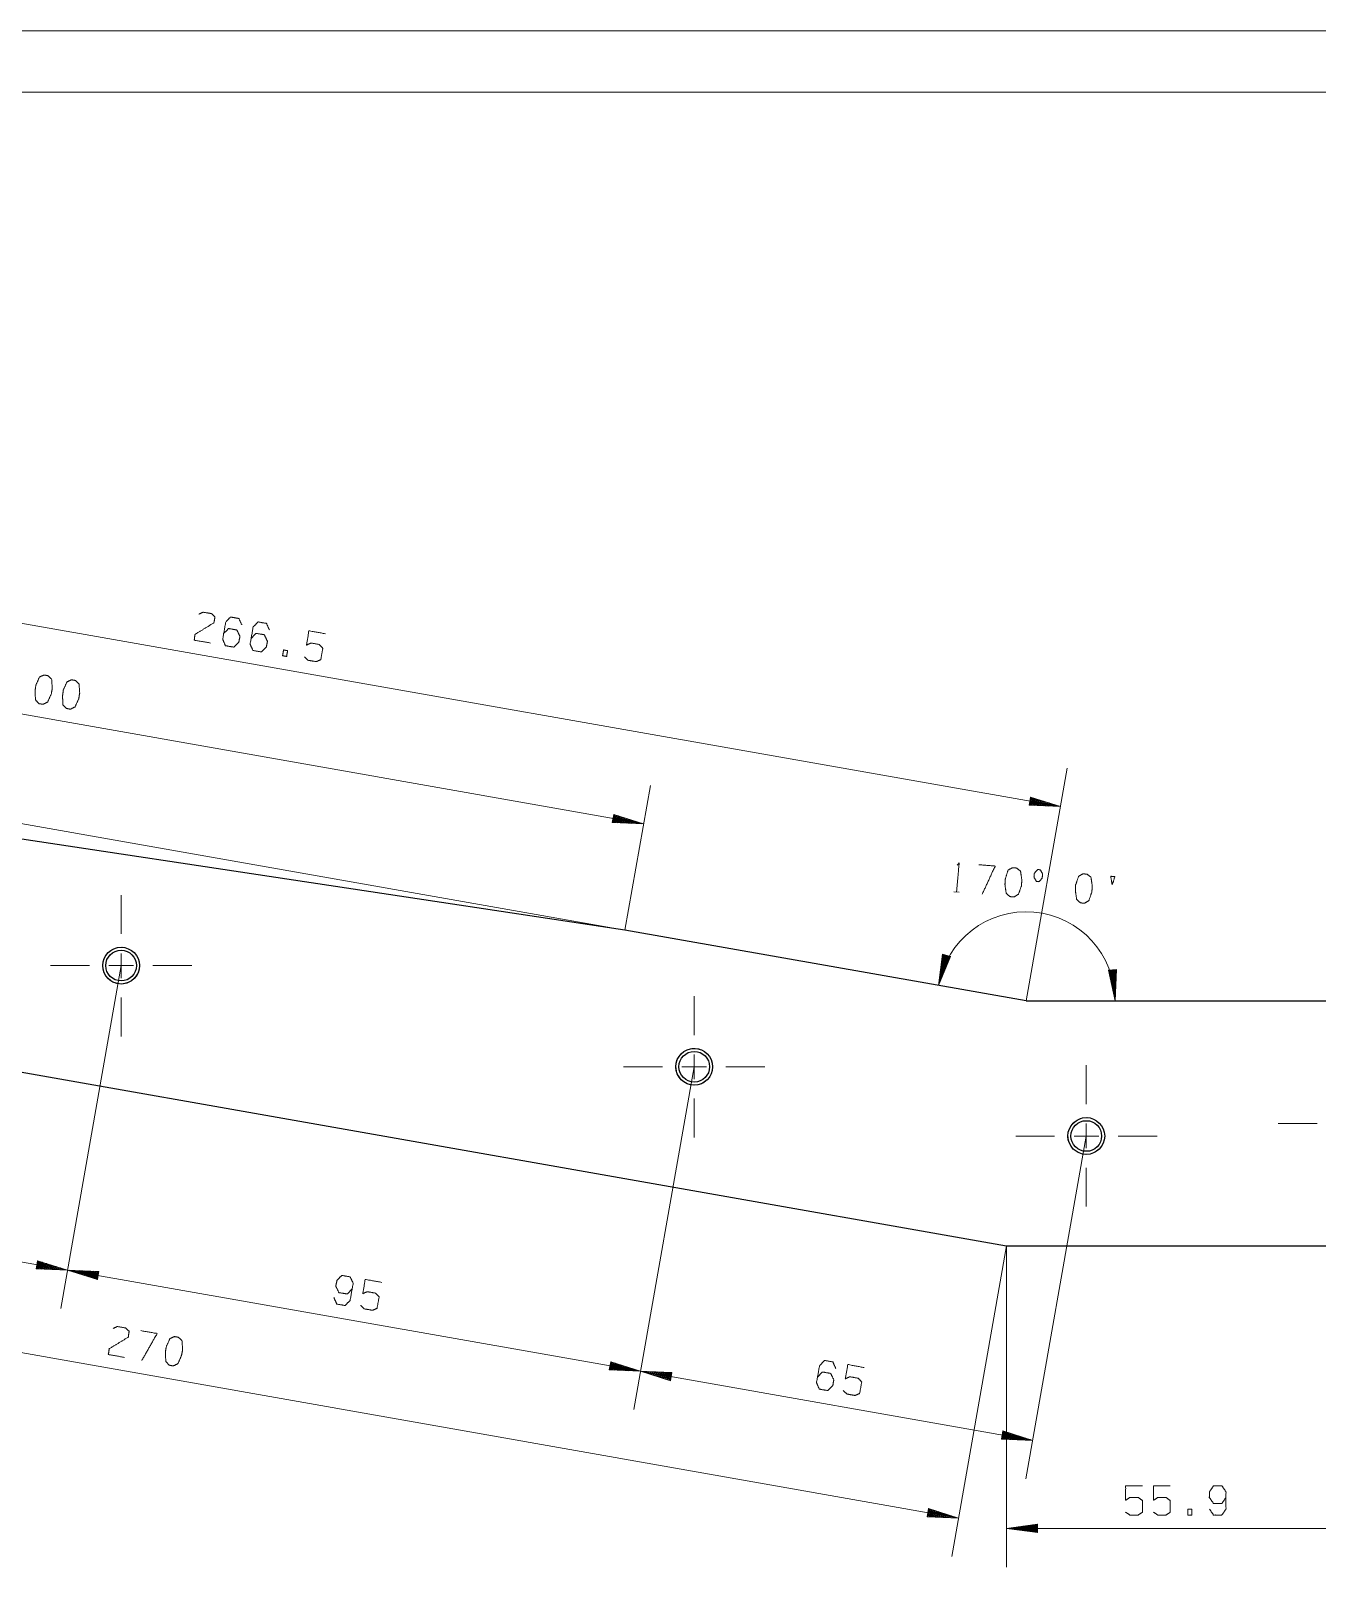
# Model space of a CAD drawing. Header units: millimetres. Extents: x 0 to 420, y 0 to 297.
# Drawn here: x 107.4 to 212.4, y 171.6 to 297 of the extents above; entities that cross this region are included whole.
import ezdxf

# ---------------------------------------------------------------- set-up
doc = ezdxf.new("R2010")
doc.units = ezdxf.units.MM
doc.layers.add('1', color=7, linetype='Continuous', true_color=0xffffff)

msp = doc.modelspace()

# ---------------------------------------------------------------- linework, layer by layer
at = {"layer": '1', "color": 132, "linetype": 'Continuous', "lineweight": 18}
for p, q in [((420, 297), (0, 297)), ((415, 292), (25, 292))]:
    msp.add_line(p, q, dxfattribs=at)
at = {"layer": '1', "color": 13, "linetype": 'Continuous', "lineweight": 18}
for p, q in [((191.42, 233.71), (60.2, 256.84)), ((157.41, 232.29), (58.93, 249.66)), ((155.88, 223.63), (32.66, 245.36)), ((188.63, 217.86), (191.98, 236.83)), ((155.88, 223.63), (157.96, 235.42)), ((188.98, 234.48), (188.87, 233.82)), ((188.97, 234.42), (189.38, 234.35)), ((191.42, 233.71), (188.98, 234.48)), ((188.98, 234.47), (189.01, 234.47)), ((188.98, 234.47), (189.01, 234.47)), ((188.87, 233.87), (189.29, 233.8)), ((188.87, 233.82), (188.9, 233.82)), ((188.87, 233.82), (188.9, 233.82)), ((188.87, 233.82), (191.42, 233.71)), ((188.88, 233.92), (189.68, 233.78)), ((188.89, 233.97), (190.06, 233.77)), ((188.9, 234.02), (190.45, 233.75)), ((188.91, 234.07), (190.84, 233.73)), ((188.92, 234.12), (191.23, 233.71)), ((188.93, 234.17), (191.24, 233.76)), ((188.94, 234.22), (190.87, 233.88)), ((188.95, 234.32), (190.13, 234.12)), ((188.95, 234.27), (190.5, 234)), ((188.96, 234.37), (189.75, 234.23)), ((154.97, 233.06), (154.85, 232.4)), ((154.85, 232.41), (154.88, 232.4)), ((154.85, 232.41), (154.88, 232.4)), ((154.85, 232.4), (157.41, 232.29)), ((154.86, 232.46), (155.27, 232.38)), ((154.87, 232.51), (155.66, 232.37)), ((154.88, 232.56), (156.05, 232.35)), ((154.89, 232.61), (156.44, 232.33)), ((154.9, 232.66), (156.83, 232.32)), ((154.91, 232.71), (157.22, 232.3)), ((154.92, 232.81), (156.86, 232.47)), ((154.92, 232.76), (157.23, 232.35)), ((154.93, 232.86), (156.48, 232.58)), ((154.94, 232.91), (156.11, 232.7)), ((154.95, 232.96), (155.74, 232.82)), ((154.96, 233.01), (155.37, 232.94)), ((154.97, 233.06), (155, 233.05)), ((154.97, 233.06), (155, 233.05)), ((157.41, 232.29), (154.97, 233.06)), ((114.76, 220.73), (109.83, 192.76)), ((114.76, 220.73), (109.83, 192.76)), ((181.81, 221.66), (181.48, 219.12)), ((181.48, 219.12), (182.46, 221.48)), ((182.11, 221.58), (181.51, 219.31)), ((182.16, 221.56), (181.55, 219.3)), ((182.06, 221.59), (181.56, 219.7)), ((182.01, 221.6), (181.61, 220.08)), ((181.96, 221.62), (181.66, 220.47)), ((182.21, 221.55), (181.7, 219.66)), ((181.91, 221.63), (181.71, 220.85)), ((181.87, 221.64), (181.76, 221.24)), ((181.82, 221.66), (181.81, 221.62)), ((181.82, 221.66), (181.81, 221.62)), ((182.46, 221.48), (181.81, 221.66)), ((182.26, 221.54), (181.85, 220.02)), ((182.31, 221.52), (182, 220.38)), ((182.36, 221.51), (182.15, 220.73)), ((182.41, 221.5), (182.3, 221.09)), ((182.45, 221.49), (182.45, 221.45)), ((182.45, 221.49), (182.45, 221.45)), ((196, 220.42), (195.34, 220.36)), ((195.34, 220.36), (195.34, 220.33)), ((195.34, 220.36), (195.34, 220.33)), ((195.34, 220.36), (195.89, 217.86)), ((195.39, 220.36), (195.43, 219.95)), ((195.44, 220.37), (195.51, 219.57)), ((195.49, 220.37), (195.6, 219.19)), ((195.54, 220.38), (195.68, 218.81)), ((195.59, 220.38), (195.76, 218.43)), ((195.65, 220.38), (195.85, 218.05)), ((195.7, 220.39), (195.9, 218.05)), ((195.75, 220.39), (195.92, 218.44)), ((195.8, 220.4), (195.93, 218.83)), ((195.85, 220.4), (195.95, 219.22)), ((195.89, 217.86), (196, 220.42)), ((195.9, 220.41), (195.97, 219.61)), ((195.95, 220.41), (195.98, 219.99)), ((196, 220.41), (196, 220.38)), ((196, 220.41), (196, 220.38)), ((161.54, 212.48), (156.61, 184.52)), ((161.54, 212.48), (156.61, 184.52)), ((193.54, 206.83), (188.61, 178.87)), ((63.6, 204.14), (110.38, 195.89)), ((183.11, 175.66), (50.02, 199.13)), ((187.02, 197.86), (182.56, 172.53)), ((187.02, 197.86), (187.02, 171.65)), ((107.94, 196.66), (107.82, 196)), ((107.82, 196.01), (107.85, 196)), ((107.82, 196.01), (107.85, 196)), ((107.82, 196), (110.38, 195.89)), ((107.83, 196.06), (108.24, 195.98)), ((107.84, 196.11), (108.63, 195.97)), ((107.85, 196.16), (109.02, 195.95)), ((107.86, 196.21), (109.41, 195.93)), ((107.87, 196.31), (110.19, 195.9)), ((107.87, 196.26), (109.8, 195.92)), ((107.88, 196.36), (110.2, 195.95)), ((107.89, 196.41), (109.82, 196.07)), ((107.9, 196.46), (109.45, 196.18)), ((107.91, 196.51), (109.08, 196.3)), ((107.92, 196.56), (108.71, 196.42)), ((107.93, 196.61), (108.34, 196.53)), ((107.94, 196.66), (107.97, 196.65)), ((107.94, 196.66), (107.97, 196.65)), ((110.38, 195.89), (107.94, 196.66)), ((112.94, 195.78), (110.38, 195.89)), ((110.38, 195.89), (112.82, 195.12)), ((110.38, 195.89), (157.16, 187.64)), ((112.88, 195.42), (110.57, 195.83)), ((112.89, 195.47), (110.58, 195.88)), ((112.87, 195.37), (110.94, 195.71)), ((112.9, 195.52), (110.96, 195.86)), ((112.86, 195.32), (111.31, 195.6)), ((112.9, 195.57), (111.35, 195.85)), ((112.91, 195.62), (111.74, 195.83)), ((112.92, 195.67), (112.13, 195.81)), ((112.93, 195.72), (112.52, 195.8)), ((112.82, 195.12), (112.94, 195.78)), ((112.94, 195.77), (112.91, 195.78)), ((112.94, 195.77), (112.91, 195.78)), ((112.85, 195.27), (111.68, 195.48)), ((112.84, 195.22), (112.05, 195.36)), ((112.83, 195.17), (112.42, 195.25)), ((112.82, 195.12), (112.79, 195.13)), ((112.82, 195.12), (112.79, 195.13)), ((154.72, 188.41), (154.6, 187.75)), ((154.65, 188.06), (156.96, 187.65)), ((154.66, 188.11), (156.97, 187.7)), ((154.67, 188.16), (156.6, 187.82)), ((154.68, 188.21), (156.23, 187.93)), ((154.69, 188.26), (155.86, 188.05)), ((154.7, 188.31), (155.49, 188.17)), ((154.71, 188.36), (155.12, 188.29)), ((154.72, 188.41), (154.75, 188.4)), ((154.72, 188.41), (154.75, 188.4)), ((157.16, 187.64), (154.72, 188.41)), ((154.6, 187.76), (154.63, 187.75)), ((154.6, 187.76), (154.63, 187.75)), ((154.6, 187.75), (157.16, 187.64)), ((154.61, 187.81), (155.02, 187.74)), ((154.62, 187.86), (155.41, 187.72)), ((154.63, 187.91), (155.8, 187.7)), ((154.64, 188.01), (156.58, 187.67)), ((154.64, 187.96), (156.19, 187.68)), ((159.72, 187.53), (157.16, 187.64)), ((157.16, 187.64), (159.6, 186.87)), ((157.16, 187.64), (189.17, 182)), ((159.66, 187.18), (157.34, 187.58)), ((159.66, 187.23), (157.35, 187.63)), ((159.65, 187.13), (157.72, 187.47)), ((159.67, 187.28), (157.74, 187.62)), ((159.64, 187.08), (158.09, 187.35)), ((159.68, 187.33), (158.13, 187.6)), ((159.63, 187.03), (158.46, 187.23)), ((159.69, 187.38), (158.52, 187.58)), ((159.62, 186.98), (158.83, 187.12)), ((159.7, 187.43), (158.91, 187.57)), ((159.61, 186.93), (159.2, 187)), ((159.71, 187.48), (159.3, 187.55)), ((159.6, 186.88), (159.57, 186.88)), ((159.6, 186.88), (159.57, 186.88)), ((159.6, 186.87), (159.72, 187.53)), ((159.72, 187.53), (159.69, 187.53)), ((159.72, 187.53), (159.69, 187.53)), ((186.72, 182.77), (186.61, 182.11)), ((186.61, 182.11), (186.64, 182.11)), ((186.61, 182.11), (186.64, 182.11)), ((186.61, 182.11), (189.17, 182)), ((186.62, 182.21), (187.42, 182.07)), ((186.62, 182.16), (187.03, 182.09)), ((186.63, 182.26), (187.8, 182.06)), ((186.64, 182.31), (188.19, 182.04)), ((186.65, 182.36), (188.58, 182.02)), ((186.66, 182.41), (188.97, 182.01)), ((186.67, 182.46), (188.98, 182.06)), ((186.68, 182.51), (188.61, 182.17)), ((186.69, 182.61), (187.87, 182.41)), ((186.69, 182.56), (188.24, 182.29)), ((186.7, 182.66), (187.5, 182.53)), ((186.71, 182.71), (187.12, 182.64)), ((189.17, 182), (186.72, 182.77)), ((186.72, 182.76), (186.75, 182.76)), ((186.72, 182.76), (186.75, 182.76)), ((180.66, 176.43), (180.55, 175.77)), ((180.55, 175.78), (180.58, 175.77)), ((180.55, 175.78), (180.58, 175.77)), ((180.55, 175.77), (183.11, 175.66)), ((180.56, 175.83), (180.97, 175.75)), ((180.57, 175.88), (181.36, 175.74)), ((180.58, 175.98), (182.14, 175.7)), ((180.58, 175.93), (181.75, 175.72)), ((180.59, 176.03), (182.52, 175.69)), ((180.6, 176.08), (182.91, 175.67)), ((180.61, 176.13), (182.92, 175.72)), ((180.62, 176.18), (182.55, 175.84)), ((180.63, 176.23), (182.18, 175.95)), ((180.64, 176.28), (181.81, 176.07)), ((180.65, 176.38), (181.07, 176.3)), ((180.65, 176.33), (181.44, 176.19)), ((180.66, 176.43), (180.69, 176.42)), ((180.66, 176.43), (180.69, 176.42)), ((183.11, 175.66), (180.66, 176.43)), ((189.56, 175.16), (187.02, 174.82)), ((187.02, 174.82), (189.56, 174.49)), ((187.02, 174.82), (214.96, 174.82)), ((189.56, 174.85), (187.21, 174.85)), ((189.56, 174.8), (187.21, 174.8)), ((189.56, 174.9), (187.6, 174.9)), ((189.56, 174.75), (187.6, 174.75)), ((189.56, 174.95), (187.99, 174.95)), ((189.56, 174.69), (187.99, 174.69)), ((189.56, 175), (188.37, 175)), ((189.56, 174.64), (188.37, 174.64)), ((189.56, 175.05), (188.76, 175.05)), ((189.56, 174.59), (188.76, 174.59)), ((189.56, 175.1), (189.14, 175.1)), ((189.56, 174.54), (189.14, 174.54)), ((189.56, 175.15), (189.53, 175.15)), ((189.56, 175.15), (189.53, 175.15)), ((189.56, 174.49), (189.53, 174.49)), ((189.56, 174.49), (189.53, 174.49)), ((189.56, 174.49), (189.56, 175.16))]:
    msp.add_line(p, q, dxfattribs=at)
at = {"layer": '1', "color": 30, "linetype": 'Continuous', "lineweight": 25}
for p, q in [((155.88, 223.63), (56.97, 238.53)), ((188.63, 217.86), (155.88, 223.63)), ((53.94, 221.32), (187.02, 197.86)), ((188.63, 217.86), (277.62, 217.86)), ((187.02, 197.86), (277.62, 197.86))]:
    msp.add_line(p, q, dxfattribs=at)
at = {"layer": '1', "color": 252, "linetype": 'Continuous', "lineweight": 18}
for p, q in [((114.76, 223.32), (114.76, 226.49)), ((112.17, 220.73), (108.99, 220.73)), ((113.76, 220.73), (115.76, 220.73)), ((114.76, 219.72), (114.76, 221.73)), ((117.35, 220.73), (120.53, 220.73)), ((114.76, 218.14), (114.76, 214.96)), ((161.54, 215.07), (161.54, 218.24)), ((161.54, 211.47), (161.54, 213.48)), ((158.95, 212.48), (155.77, 212.48)), ((160.54, 212.48), (162.54, 212.48)), ((164.13, 212.48), (167.3, 212.48)), ((193.54, 209.43), (193.54, 212.6)), ((161.54, 209.89), (161.54, 206.71)), ((190.95, 206.83), (187.78, 206.83)), ((192.54, 206.83), (194.55, 206.83)), ((193.54, 205.83), (193.54, 207.84)), ((196.14, 206.83), (199.31, 206.83)), ((212.37, 207.86), (209.19, 207.86)), ((193.54, 204.24), (193.54, 201.07))]:
    msp.add_line(p, q, dxfattribs=at)
at = {"layer": '1', "color": 95, "linetype": 'Continuous', "lineweight": 18}
msp.add_line((182.74, 226.76), (183.16, 226.72), dxfattribs=at)
at = {"layer": '1', "color": 30, "linetype": 'Continuous', "lineweight": 25}
for centre, radius in [((114.76, 220.73), 1.5), ((114.76, 220.73), 1.25), ((161.54, 212.48), 1.5), ((161.54, 212.48), 1.25), ((193.54, 206.83), 1.5), ((193.54, 206.83), 1.25)]:
    msp.add_circle(centre, radius, dxfattribs=at)
at = {"layer": '1', "color": 13, "linetype": 'Continuous', "lineweight": 18}
msp.add_arc((188.63, 217.86), 7.26, 0, 170, dxfattribs=at)
at = {"layer": '1', "color": 30, "linetype": 'Continuous', "lineweight": 13}
for centre in [(114.76, 220.73), (161.54, 212.48), (193.54, 206.83)]:
    msp.add_arc(centre, 1.5, 75, 345, dxfattribs=at)
at = {"layer": '1', "color": 95, "linetype": 'Continuous', "lineweight": 18}
for points, knots in [([(121.1, 249.4), (121.45, 249.56), (122.13, 249.45), (122.42, 249.17), (122.34, 248.7), (120.79, 247.75), (120.73, 247.28), (122.05, 247.05)], [0, 0, 0.069691, 0.192977, 0.265273, 0.350225, 0.67474, 0.759752, 1, 1]), ([(123.13, 247.82), (123.53, 248.23), (124.21, 248.11), (124.46, 247.59), (124.37, 247.12), (123.96, 246.71), (123.28, 246.83), (123.05, 247.35), (123.3, 248.76), (123.69, 249.17), (124.37, 249.05), (124.62, 248.52)], [0, 0, 0.076964, 0.169761, 0.248075, 0.312019, 0.39033, 0.483128, 0.560091, 0.751925, 0.828889, 0.921687, 1, 1]), ([(125.38, 247.43), (125.77, 247.84), (126.45, 247.72), (126.7, 247.19), (126.62, 246.73), (126.2, 246.32), (125.52, 246.44), (125.29, 246.96), (125.54, 248.36), (125.94, 248.77), (126.62, 248.65), (126.86, 248.13)], [0, 0, 0.076964, 0.169762, 0.248075, 0.312019, 0.390331, 0.483128, 0.560092, 0.751926, 0.828889, 0.921686, 1, 1]), ([(129.72, 245.92), (130.01, 245.64), (130.69, 245.53), (131.06, 245.69), (131.22, 246.62), (130.93, 246.93), (130.26, 247.05), (129.89, 246.88), (130.09, 248.04), (131.43, 247.81)], [0, 0, 0.062228, 0.168343, 0.230571, 0.376815, 0.441264, 0.54738, 0.609607, 0.790489, 1, 1]), ([(127.94, 246.01), (128.27, 245.95), (128.35, 246.42), (128.02, 246.48), (127.94, 246.01)], [0, 0, 0.207088, 0.500007, 0.707093, 1, 1]), ([(108.39, 242.05), (108.76, 242.23), (109.06, 242.89), (109.14, 243.36), (109.09, 244.1), (108.8, 244.38), (108.47, 244.44), (108.1, 244.28), (107.8, 243.6), (107.74, 243.12), (107.77, 242.41), (108.06, 242.1), (108.39, 242.05)], [0, 0, 0.067527, 0.183972, 0.260585, 0.380945, 0.446142, 0.500307, 0.565506, 0.685864, 0.762529, 0.878312, 0.945835, 1, 1]), ([(110.63, 241.65), (111, 241.84), (111.3, 242.5), (111.38, 242.96), (111.33, 243.71), (111.04, 243.99), (110.71, 244.05), (110.34, 243.88), (110.04, 243.2), (109.98, 242.73), (110.01, 242.01), (110.3, 241.71), (110.63, 241.65)], [0, 0, 0.067526, 0.183971, 0.260585, 0.380944, 0.44614, 0.500306, 0.565505, 0.685862, 0.762528, 0.87831, 0.945836, 1, 1]), ([(183, 228.92), (183.16, 229.1), (182.95, 226.74)], [0, 0, 0.093493, 1, 1]), ([(185.04, 226.55), (186.1, 228.85), (184.76, 228.96)], [0, 0, 0.65247, 1, 1]), ([(187.65, 226.33), (188, 226.55), (188.24, 227.23), (188.28, 227.7), (188.17, 228.44), (187.85, 228.69), (187.52, 228.72), (187.16, 228.53), (186.93, 227.82), (186.9, 227.35), (187, 226.63), (187.31, 226.36), (187.65, 226.33)], [0, 0, 0.067525, 0.183973, 0.260585, 0.380945, 0.446142, 0.500308, 0.565506, 0.685864, 0.762528, 0.878311, 0.945834, 1, 1]), ([(189.47, 227.6), (189.7, 227.58), (189.94, 227.88), (189.97, 228.21), (189.79, 228.55), (189.56, 228.57), (189.3, 228.26), (189.27, 227.94), (189.47, 227.6)], [0, 0, 0.085683, 0.230397, 0.351585, 0.496294, 0.581977, 0.730394, 0.851582, 1, 1]), ([(193.39, 225.82), (193.75, 226.04), (193.99, 226.73), (194.03, 227.2), (193.92, 227.94), (193.6, 228.19), (193.27, 228.22), (192.91, 228.02), (192.67, 227.32), (192.65, 226.84), (192.75, 226.13), (193.06, 225.85), (193.39, 225.82)], [0, 0, 0.067527, 0.183972, 0.260584, 0.380944, 0.446143, 0.500305, 0.565506, 0.685864, 0.76253, 0.87831, 0.945838, 1, 1]), ([(195.65, 227.31), (195.53, 228.02), (195.87, 227.99), (195.65, 227.31)], [0, 0, 0.406599, 0.595721, 1, 1]), ([(132.13, 193.65), (132.36, 193.12), (133.04, 193), (133.45, 193.41), (133.7, 194.82), (133.45, 195.34), (132.77, 195.46), (132.38, 195.05), (132.28, 194.59), (132.53, 194.06), (133.21, 193.94), (133.62, 194.35)], [0, 0, 0.076856, 0.169524, 0.247728, 0.439298, 0.5175, 0.610169, 0.687026, 0.750926, 0.829128, 0.921797, 1, 1]), ([(134.31, 193.01), (134.6, 192.73), (135.28, 192.61), (135.65, 192.77), (135.82, 193.71), (135.53, 194.01), (134.85, 194.13), (134.48, 193.97), (134.69, 195.13), (136.03, 194.89)], [0, 0, 0.06223, 0.168346, 0.230574, 0.376816, 0.441266, 0.547382, 0.60961, 0.79049, 1, 1]), ([(114.1, 191.12), (114.45, 191.29), (115.13, 191.17), (115.42, 190.89), (115.34, 190.42), (113.79, 189.47), (113.72, 189), (115.04, 188.77)], [0, 0, 0.069692, 0.192976, 0.265272, 0.350228, 0.674739, 0.759752, 1, 1]), ([(116.45, 188.52), (117.7, 190.71), (116.38, 190.95)], [0, 0, 0.652472, 1, 1]), ([(119.02, 188.07), (119.4, 188.26), (119.69, 188.92), (119.78, 189.38), (119.73, 190.13), (119.44, 190.41), (119.11, 190.47), (118.74, 190.3), (118.44, 189.62), (118.37, 189.15), (118.41, 188.43), (118.69, 188.13), (119.02, 188.07)], [0, 0, 0.067527, 0.183971, 0.260582, 0.380941, 0.446139, 0.500304, 0.565503, 0.685861, 0.762526, 0.878309, 0.945834, 1, 1]), ([(171.61, 187.17), (172, 187.58), (172.68, 187.46), (172.93, 186.94), (172.85, 186.47), (172.43, 186.06), (171.75, 186.18), (171.52, 186.7), (171.77, 188.1), (172.17, 188.52), (172.85, 188.4), (173.09, 187.87)], [0, 0, 0.076964, 0.169761, 0.248075, 0.312018, 0.390332, 0.483129, 0.560092, 0.751928, 0.82889, 0.921687, 1, 1]), ([(173.7, 186.06), (174, 185.78), (174.67, 185.66), (175.04, 185.83), (175.21, 186.76), (174.92, 187.07), (174.24, 187.19), (173.87, 187.02), (174.08, 188.18), (175.42, 187.94)], [0, 0, 0.062229, 0.168344, 0.230573, 0.376818, 0.441268, 0.547382, 0.60961, 0.790489, 1, 1]), ([(196.75, 176.14), (197.09, 175.91), (197.78, 175.91), (198.12, 176.14), (198.12, 177.09), (197.78, 177.34), (197.09, 177.34), (196.75, 177.11), (196.75, 178.29), (198.12, 178.29)], [0, 0, 0.062227, 0.168342, 0.230571, 0.376815, 0.441267, 0.547382, 0.609609, 0.79049, 1, 1]), ([(199.03, 176.14), (199.37, 175.91), (200.06, 175.91), (200.39, 176.14), (200.39, 177.09), (200.06, 177.34), (199.37, 177.34), (199.03, 177.11), (199.03, 178.29), (200.39, 178.29)], [0, 0, 0.062229, 0.168345, 0.230571, 0.376815, 0.441265, 0.54738, 0.609609, 0.79049, 1, 1]), ([(203.6, 176.39), (203.92, 175.91), (204.61, 175.91), (204.94, 176.39), (204.94, 177.81), (204.61, 178.29), (203.92, 178.29), (203.6, 177.81), (203.58, 177.34), (203.92, 176.86), (204.61, 176.86), (204.94, 177.34)], [0, 0, 0.076856, 0.169524, 0.247729, 0.439295, 0.5175, 0.610167, 0.687024, 0.750922, 0.829127, 0.921795, 1, 1]), ([(201.82, 175.91), (202.16, 175.91), (202.16, 176.39), (201.82, 176.39), (201.82, 175.91)], [0, 0, 0.207082, 0.5, 0.707082, 1, 1])]:
    msp.add_open_spline(points, degree=1, knots=knots, dxfattribs=at)

doc.saveas('drawing.dxf')
